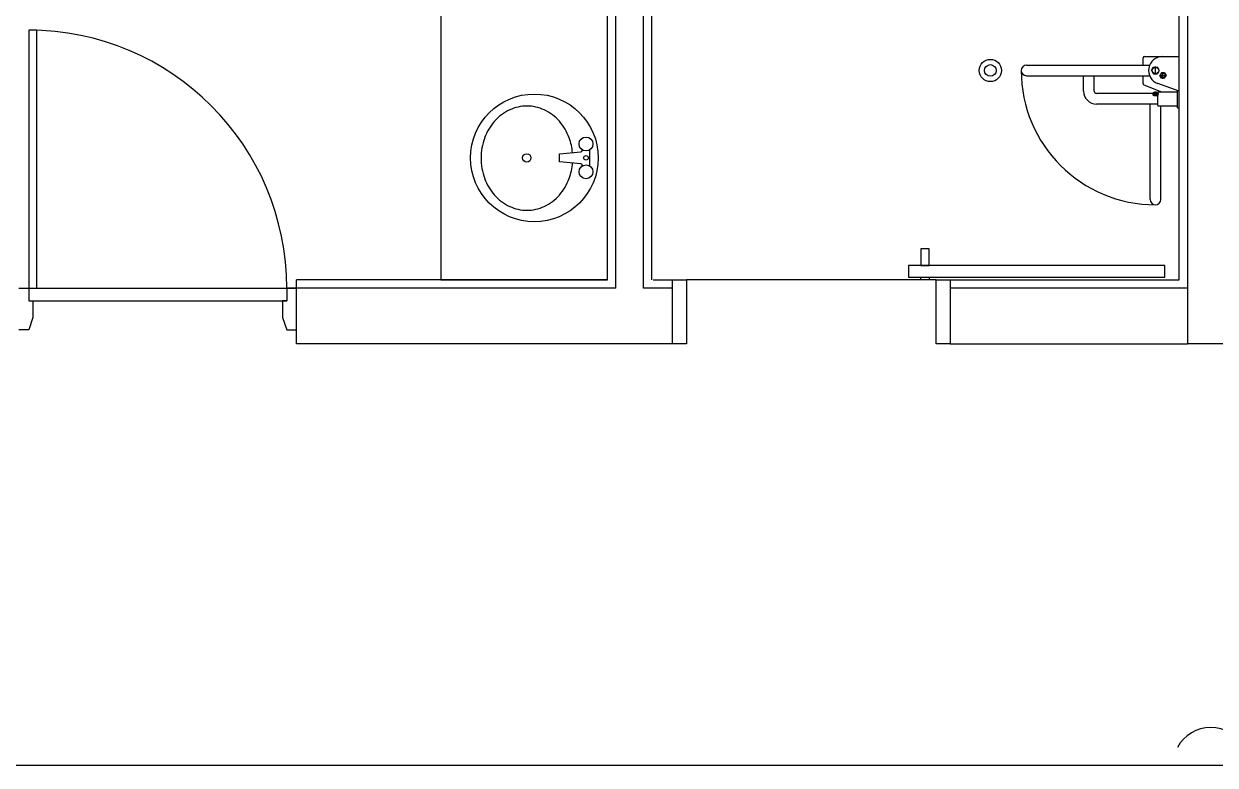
# Model space of a CAD drawing. Header units: millimetres. Extents: x 16332047 to 33387680, y -14835522 to -7015081.
# Drawn here: x 16453138 to 16457431, y -7474285 to -7471614 of the extents above; entities that cross this region are included whole.
import ezdxf

# ---------------------------------------------------------------- set-up
doc = ezdxf.new("R2010")
doc.units = ezdxf.units.MM
doc.header["$LTSCALE"] = 300
doc.header["$MEASUREMENT"] = 0
doc.layers.add('arch', color=255, linetype='CONTINUOUS', lineweight=25)
doc.layers.add('gas', color=3, linetype='CONTINUOUS')
doc.layers.add('근린시설 화장실위생도면$0$SI', color=2, linetype='CONTINUOUS')

msp = doc.modelspace()

# ---------------------------------------------------------------- linework, layer by layer
at = {"layer": 'arch'}
for p, q in [((16457330.9, -7469616.7), (16457330.9, -7472766.7)), ((16455240.9, -7472536.7), (16455240.9, -7470616.7)), ((16455270.9, -7472566.7), (16455270.9, -7470616.7)), ((16455370.9, -7472566.7), (16455370.9, -7470616.7)), ((16454640.9, -7470766.7), (16454640.9, -7472536.7)), ((16455240.9, -7472536.7), (16455240.9, -7470766.7)), ((16455400.9, -7472536.7), (16455400.9, -7470936.7)), ((16457300.9, -7472536.7), (16457300.9, -7470936.7)), ((16453185.9, -7471636.7), (16453155.9, -7471636.7)), ((16453155.9, -7471636.7), (16453155.9, -7472566.7)), ((16453185.9, -7472566.7), (16453185.9, -7471636.7)), ((16457170.9, -7471763.1), (16457170.9, -7471737.1)), ((16457175.9, -7471732.1), (16457300.9, -7471732.1)), ((16457300.9, -7471917.1), (16457300.9, -7471732.1)), ((16456750.9, -7471763.1), (16457194.7, -7471763.1)), ((16457202.1, -7471782.1), (16457209, -7471770.1)), ((16457202.1, -7471782.1), (16457209, -7471794.1)), ((16457209.1, -7471770.1), (16457222.8, -7471770.1)), ((16457215.9, -7471796.2), (16457215.9, -7471768.1)), ((16457229.7, -7471782.1), (16457222.8, -7471770.1)), ((16457229.7, -7471782.1), (16457222.8, -7471794.1)), ((16457242.9, -7471812.2), (16457242.9, -7471788.1)), ((16456750.9, -7471801.1), (16457194.7, -7471801.1)), ((16456956.9, -7471857.1), (16456956.9, -7471801.1)), ((16456994.9, -7471857.1), (16456994.9, -7471801.1)), ((16457170.9, -7471828.7), (16457170.9, -7471801.1)), ((16457209.1, -7471794.1), (16457222.8, -7471794.1)), ((16457300.9, -7471857.1), (16457223.8, -7471829.1)), ((16457230.9, -7471800.1), (16457255, -7471800.1)), ((16457237.5, -7471790.6), (16457232, -7471800.1)), ((16457237.5, -7471809.6), (16457232, -7471800.1)), ((16457248.4, -7471790.6), (16457237.5, -7471790.6)), ((16457248.4, -7471809.6), (16457237.5, -7471809.6)), ((16457248.4, -7471790.6), (16457253.9, -7471800.1)), ((16457248.4, -7471809.6), (16457253.9, -7471800.1)), ((16457205.9, -7471865.1), (16457002.9, -7471865.1)), ((16457174, -7471833.4), (16457237.1, -7471859.1)), ((16457205.9, -7471865), (16457205.9, -7471869.1)), ((16457208.9, -7471863.6), (16457208.9, -7471864.1)), ((16457213.9, -7471864.6), (16457213.9, -7471863.6)), ((16457217.9, -7471864.6), (16457217.9, -7471863.6)), ((16457222.9, -7471863.6), (16457222.9, -7471864.1)), ((16457223.9, -7471862.6), (16457223.9, -7471860.1)), ((16457223.9, -7471908.1), (16457223.9, -7471871.2)), ((16457224.9, -7471859.1), (16457294.9, -7471859.1)), ((16457225.9, -7471865), (16457225.9, -7471869.1)), ((16457294.9, -7471917.1), (16457294.9, -7471854.9)), ((16457223.9, -7471903.1), (16457002.9, -7471903.1)), ((16457196.9, -7472247.1), (16457196.9, -7471903.1)), ((16457224.9, -7471909.1), (16457294.9, -7471909.1)), ((16457234.9, -7472247.1), (16457234.9, -7471909.1)), ((16457294.9, -7471917.1), (16457300.9, -7471917.1)), ((16455069, -7472083), (16455145.5, -7472075.8)), ((16455069, -7472111), (16455069, -7472083)), ((16455150, -7472070.8), (16455150, -7472067.7)), ((16455178, -7472126.3), (16455178, -7472067.7)), ((16455145.5, -7472118.2), (16455069, -7472111)), ((16455150, -7472126.3), (16455150, -7472123.2)), ((16456400.9, -7472424.7), (16456370.9, -7472424.7)), ((16456370.9, -7472424.7), (16456370.9, -7472484.7)), ((16456400.9, -7472484.7), (16456400.9, -7472424.7)), ((16456325.9, -7472484.7), (16456325.9, -7472526.7)), ((16457249.9, -7472484.7), (16456325.9, -7472484.7)), ((16456370.9, -7472484.7), (16456400.9, -7472484.7)), ((16457249.9, -7472526.7), (16457249.9, -7472484.7)), ((16455240.9, -7472536.7), (16454120.9, -7472536.7)), ((16454120.9, -7472566.7), (16454120.9, -7472536.7)), ((16454640.9, -7472536.7), (16455240.9, -7472536.7)), ((16455405.9, -7472536.7), (16455526.9, -7472536.7)), ((16455475.9, -7472536.7), (16455525.9, -7472536.7)), ((16455475.9, -7472766.7), (16455475.9, -7472536.7)), ((16456425.9, -7472536.7), (16455525.9, -7472536.7)), ((16455525.9, -7472536.7), (16455525.9, -7472766.7)), ((16456325.9, -7472526.7), (16457249.9, -7472526.7)), ((16456370.9, -7472536.7), (16456370.9, -7472526.7)), ((16456370.9, -7472526.7), (16456400.9, -7472526.7)), ((16456400.9, -7472536.7), (16456370.9, -7472536.7)), ((16456400.9, -7472526.7), (16456400.9, -7472536.7)), ((16456425.9, -7472536.7), (16456475.9, -7472536.7)), ((16456425.9, -7472766.7), (16456425.9, -7472536.7)), ((16456475.9, -7472536.7), (16457300.9, -7472536.7)), ((16456475.9, -7472536.7), (16456475.9, -7472766.7)), ((16453120.9, -7472566.7), (16454120.9, -7472566.7)), ((16453120.9, -7472566.7), (16453155.9, -7472566.7)), ((16453155.9, -7472566.7), (16454085.9, -7472566.7)), ((16453155.9, -7472566.7), (16453185.9, -7472566.7)), ((16453155.9, -7472566.7), (16453155.9, -7472611.7)), ((16454120.9, -7472566.7), (16454085.9, -7472566.7)), ((16454085.9, -7472566.7), (16454085.9, -7472611.7)), ((16455270.9, -7472566.7), (16454120.9, -7472566.7)), ((16454120.9, -7472766.7), (16454120.9, -7472566.7)), ((16454120.9, -7472716.7), (16454120.9, -7472566.7)), ((16455475.9, -7472566.7), (16455370.9, -7472566.7)), ((16457330.9, -7472566.7), (16456475.9, -7472566.7)), ((16456475.9, -7472566.7), (16456475.9, -7472766.7)), ((16453155.9, -7472611.7), (16454085.9, -7472611.7)), ((16453155.9, -7472611.7), (16453170.9, -7472611.7)), ((16453170.9, -7472611.7), (16453170.9, -7472671.7)), ((16454085.9, -7472611.7), (16454070.9, -7472611.7)), ((16454070.9, -7472611.7), (16454070.9, -7472671.7)), ((16453170.9, -7472671.7), (16453155.9, -7472716.7)), ((16454070.9, -7472671.7), (16454085.9, -7472716.7)), ((16453155.9, -7472716.7), (16453120.9, -7472716.7)), ((16453155.9, -7472716.7), (16453155.9, -7472716.7)), ((16454085.9, -7472716.7), (16454085.9, -7472716.7)), ((16454085.9, -7472716.7), (16454120.9, -7472716.7)), ((16455525.9, -7472766.7), (16454120.9, -7472766.7)), ((16455525.9, -7472766.7), (16455475.9, -7472766.7)), ((16456475.9, -7472766.7), (16456425.9, -7472766.7)), ((16456475.9, -7472766.7), (16457330.9, -7472766.7)), ((16459930.9, -7472766.7), (16457330.9, -7472766.7))]:
    msp.add_line(p, q, dxfattribs=at)
for centre, radius in [((16456620.9, -7471782.1), 40), ((16456620.9, -7471782.1), 21), ((16457215.9, -7471782.1), 11.5), ((16457242.9, -7471800.1), 9), ((16454978, -7472097), 230), ((16455164, -7472047), 25), ((16454950.5, -7472097), 15), ((16455164, -7472097), 8), ((16455164, -7472147), 25)]:
    msp.add_circle(centre, radius, dxfattribs=at)
for centre, radius, start, end in [((16453155.9, -7472566.7), 930, 0, 90), ((16457175.9, -7471737.1), 5, 90, 180), ((16457240.9, -7471782.1), 50, 90, 250.0309), ((16456750.9, -7471782.1), 19, 90, 270), ((16457215.9, -7471782.1), 484, 180, 270), ((16457175.9, -7471828.7), 5, 180, 247.8197), ((16457002.9, -7471857.1), 46, 180, 270), ((16457002.9, -7471857.1), 8, 180, 270), ((16457207.5, -7471865), 1.54, 131.5028, 180), ((16457207.5, -7471865), 1.54, 180, 228.4972), ((16457207.5, -7471869.1), 1.54, 180, 228.4972), ((16457211.5, -7471869.5), 7.56, 124.4837, 131.5027), ((16457211.5, -7471860.5), 7.56, 228.4972, 249.8721), ((16457211.5, -7471864.6), 7.56, 228.4972, 249.8721), ((16457208.3, -7471864.1), 1.39, 131.5028, 180), ((16457208.3, -7471864.1), 1.39, 180, 228.4972), ((16457211.9, -7471868.2), 6.81, 110.1279, 131.5028), ((16457211.9, -7471860), 6.81, 228.4972, 249.8721), ((16457214.1, -7471853.2), 15.4, 249.8721, 261.3679), ((16457214.1, -7471857.2), 15.4, 249.8721, 261.3679), ((16457210, -7471863.6), 1.08, 131.5028, 180), ((16457210, -7471863.6), 1.08, 180, 228.4972), ((16457210, -7471864.1), 1.08, 167.5546, 180.0001), ((16457210, -7471864.1), 1.08, 180, 228.4972), ((16457212.8, -7471866.8), 5.29, 110.1279, 131.5028), ((16457212.8, -7471860.5), 5.29, 228.4972, 249.8721), ((16457212.8, -7471860.9), 5.29, 228.4972, 249.8721), ((16457214.3, -7471874.8), 13.8, 98.6322, 110.128), ((16457214.3, -7471853.4), 13.8, 249.872, 261.3678), ((16457214.7, -7471871.9), 10.8, 98.6321, 110.1279), ((16457214.7, -7471855.3), 10.8, 249.8721, 261.3679), ((16457214.7, -7471855.8), 10.8, 249.8721, 261.3679), ((16457215.9, -7471841.5), 27.2, 261.3678, 270), ((16457215.9, -7471845.5), 27.2, 261.3678, 270), ((16457215.9, -7471885.3), 24.5, 90, 98.6322), ((16457215.9, -7471842.9), 24.5, 261.3678, 270), ((16457215.9, -7471880.1), 19.1, 90, 98.6322), ((16457215.9, -7471847.1), 19.1, 261.3678, 270), ((16457215.9, -7471847.6), 19.1, 261.3678, 270), ((16457214.2, -7471863.6), 0.308, 131.5028, 180), ((16457214.2, -7471863.6), 0.308, 180.0001, 228.4973), ((16457215, -7471864.5), 1.51, 110.1279, 131.5028), ((16457215, -7471862.7), 1.51, 228.4971, 249.872), ((16457215, -7471865.5), 1.51, 110.1279, 115.3359), ((16457215.6, -7471866), 3.08, 98.6322, 110.128), ((16457215.6, -7471866.9), 3.08, 98.6321, 110.1279), ((16457215.6, -7471861.3), 3.08, 249.8721, 261.3679), ((16457215.9, -7471868.3), 5.45, 90, 98.6322), ((16457215.9, -7471869.3), 5.45, 90, 98.6322), ((16457215.9, -7471858.9), 5.45, 261.3678, 270), ((16457215.9, -7471885.3), 24.5, 81.3678, 90), ((16457215.9, -7471880.1), 19.1, 81.3678, 90), ((16457215.9, -7471868.3), 5.45, 81.3678, 90), ((16457215.9, -7471869.3), 5.45, 81.3678, 90), ((16457215.9, -7471858.9), 5.45, 270, 278.6322), ((16457215.9, -7471847.1), 19.1, 270, 278.6322), ((16457215.9, -7471847.6), 19.1, 270, 278.6322), ((16457215.9, -7471842.9), 24.5, 270, 278.6322), ((16457215.9, -7471841.5), 27.2, 270, 278.6322), ((16457215.9, -7471845.5), 27.2, 270, 278.6322), ((16457216.3, -7471866), 3.08, 69.872, 81.3678), ((16457216.3, -7471866.9), 3.08, 69.8721, 81.3679), ((16457216.3, -7471861.3), 3.08, 278.6321, 290.1279), ((16457216.8, -7471864.5), 1.51, 48.4972, 69.8721), ((16457216.8, -7471862.7), 1.51, 290.128, 311.5029), ((16457216.8, -7471865.5), 1.51, 64.6642, 69.8722), ((16457217.6, -7471863.6), 0.308, 360, 48.4972), ((16457217.6, -7471863.6), 0.308, 311.5027, 359.9999), ((16457217.2, -7471871.9), 10.8, 69.8721, 81.3679), ((16457217.2, -7471855.3), 10.8, 278.6321, 290.1279), ((16457217.2, -7471855.8), 10.8, 278.6321, 290.1279), ((16457217.5, -7471874.8), 13.8, 69.872, 81.3678), ((16457217.5, -7471853.4), 13.8, 278.6322, 290.128), ((16457217.7, -7471853.2), 15.4, 278.6321, 290.1279), ((16457217.7, -7471857.2), 15.4, 278.6321, 290.1279), ((16457219, -7471866.8), 5.29, 48.4972, 69.8721), ((16457219, -7471860.5), 5.29, 290.1279, 311.5028), ((16457219, -7471860.9), 5.29, 290.1279, 311.5028), ((16457219.9, -7471868.2), 6.81, 48.4972, 69.8721), ((16457219.9, -7471860), 6.81, 290.1279, 311.5028), ((16457221.8, -7471863.6), 1.08, 360, 48.4972), ((16457221.8, -7471863.6), 1.08, 311.5028, 360), ((16457221.8, -7471864.1), 1.08, 311.5028, 0), ((16457221.8, -7471864.1), 1.08, 359.9999, 12.4454), ((16457220.4, -7471860.5), 7.56, 290.1279, 311.5028), ((16457220.4, -7471864.6), 7.56, 290.1279, 311.5028), ((16457224.9, -7471860.1), 1, 90, 180), ((16457223.5, -7471864.1), 1.39, 0, 48.4972), ((16457223.5, -7471864.1), 1.39, 311.5028, 360), ((16457220.4, -7471869.5), 7.56, 48.4973, 55.5163), ((16457224.4, -7471865), 1.54, 0, 48.4972), ((16457224.4, -7471865), 1.54, 311.5028, 360), ((16457224.4, -7471869.1), 1.54, 311.5028, 360), ((16454951.2, -7472056.1), 145.8, 90, 115.2155), ((16454951.2, -7472056.1), 145.8, 64.7845, 90), ((16457224.9, -7471908.1), 1, 180, 270), ((16454960.7, -7472076.4), 168.3, 115.2155, 138.6642), ((16454941.6, -7472076.4), 168.3, 41.3358, 64.7845), ((16454975.6, -7472089.5), 188.1, 138.6642, 159.9806), ((16454926.7, -7472089.5), 188.1, 20.0194, 41.3358), ((16454999, -7472098), 213, 159.9806, 180), ((16454903.3, -7472098), 213, 5.2382, 20.0194), ((16455145, -7472070.8), 5, 275.3909, 0), ((16454999, -7472098), 213, 180, 200.0194), ((16454903.3, -7472098), 213, 339.9806, 355.3337), ((16455145, -7472123.2), 5, 0, 84.6091), ((16454975.6, -7472106.6), 188.1, 200.0194, 221.3358), ((16454926.7, -7472106.6), 188.1, 318.6642, 339.9806), ((16454960.7, -7472119.7), 168.3, 221.3358, 244.7845), ((16454941.6, -7472119.7), 168.3, 295.2155, 318.6642), ((16457215.9, -7472247.1), 19, 180, 0), ((16454951.2, -7472140), 145.8, 244.7845, 270), ((16454951.2, -7472140), 145.8, 270, 295.2155)]:
    msp.add_arc(centre, radius, start, end, dxfattribs=at)
at = {"layer": 'gas', "ltscale": 3}
msp.add_line((16450030.9, -7474285, 0), (16457574.7, -7474285, 0), dxfattribs=at)
at = {"layer": '근린시설 화장실위생도면$0$SI', "color": 0}
msp.add_arc((16457415.1, -7474285.6, 0), 136.5, 28.3041, 151.6959, dxfattribs=at)

doc.saveas('drawing.dxf')
